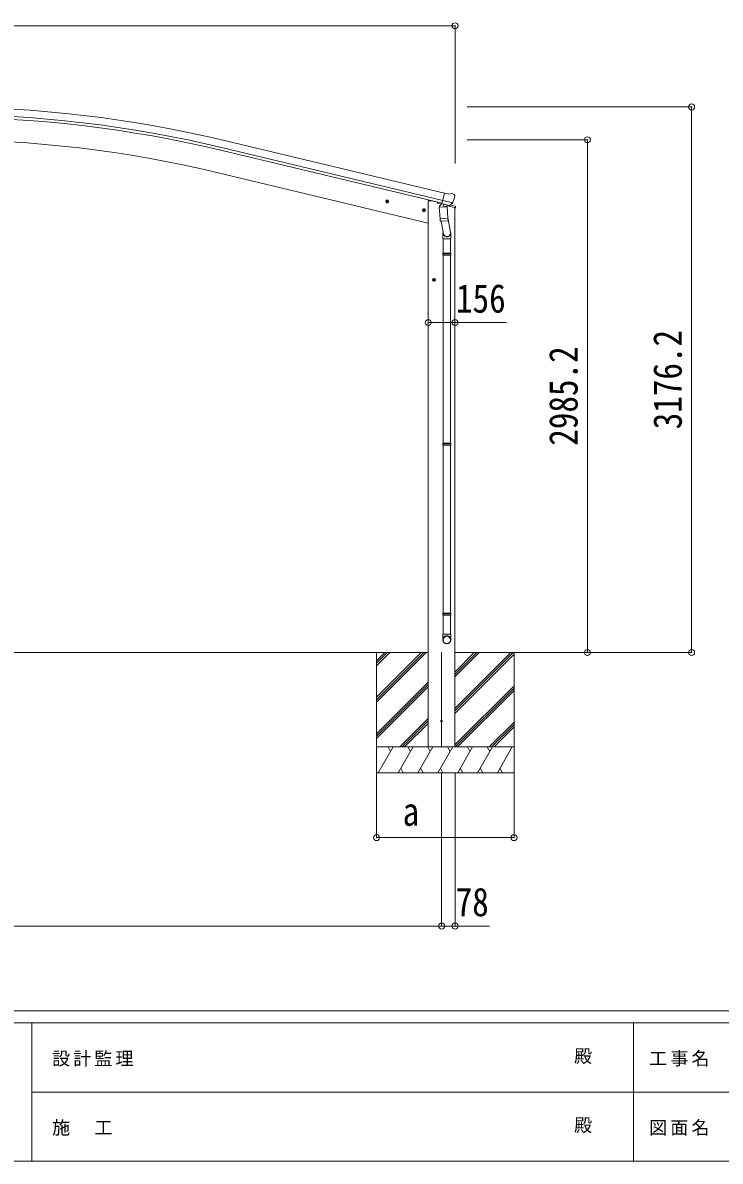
# Model space of a CAD drawing. Units: millimetres at full size. Extents: x -9783 to 9892, y -6828 to 6752.
# Drawn here: x -4022 to 36, y -6828 to -200 of the extents above; entities that cross this region are included whole.
import ezdxf
from ezdxf.enums import TextEntityAlignment as Align

# ---------------------------------------------------------------- set-up
doc = ezdxf.new("R2010")
doc.units = ezdxf.units.MM
doc.header["$LTSCALE"] = 35
doc.header["$PDMODE"] = 32
doc.header["$PDSIZE"] = 35
for name, color, linetype, lineweight in [('0-0_0', 7, 'Continuous', 9), ('0-1_本体', 4, 'Continuous', 9), ('0-2_部品', 7, 'Continuous', 9), ('0-8_PARTS2', 2, 'Continuous', 9), ('0-A_寸法', 6, 'Continuous', 9), ('F-0_240', 7, 'Continuous', 9)]:
    doc.layers.add(name, color=color, linetype=linetype, lineweight=lineweight)
doc.styles.add('ＭＳ ゴシック', font='')
doc.styles.get('ＭＳ ゴシック').set_extended_font_data('MS Gothic')

msp = doc.modelspace()

# ---------------------------------------------------------------- linework, layer by layer
at = {"layer": '0-0_0'}
for p, q in [((-7333.41, -3866.07), (-1663.26, -3866.07)), ((-1963.54, -3866.07), (-1963.54, -4566.07)), ((-1963.54, -4126.8), (-1702.81, -3866.07)), ((-1963.54, -4140.94), (-1688.67, -3866.07)), ((-1963.54, -4155.09), (-1674.53, -3866.07)), ((-1963.54, -3942.96), (-1886.66, -3866.07)), ((-1963.54, -3928.81), (-1900.8, -3866.07)), ((-1963.54, -3914.67), (-1914.94, -3866.07)), ((-1506.76, -3866.07), (-1075.38, -3866.07)), ((-1506.76, -4190.52), (-1182.31, -3866.07)), ((-1506.76, -4204.66), (-1168.17, -3866.07)), ((-1506.76, -4006.67), (-1366.16, -3866.07)), ((-1506.76, -3992.53), (-1380.3, -3866.07)), ((-1506.76, -3978.39), (-1394.45, -3866.07)), ((-1506.76, -4218.8), (-1163.54, -3875.59)), ((-1163.54, -3866.07), (-1163.54, -4566.07)), ((-1963.54, -4338.93), (-1662.76, -4038.15)), ((-1963.54, -4353.08), (-1662.76, -4052.3)), ((-1963.54, -4367.22), (-1662.76, -4066.44)), ((-1506.76, -4402.65), (-1163.54, -4059.44)), ((-1506.04, -4416.07), (-1163.54, -4073.58)), ((-1491.9, -4416.07), (-1163.54, -4087.72)), ((-1828.55, -4416.07), (-1662.76, -4250.29)), ((-1814.41, -4416.07), (-1662.76, -4264.43)), ((-1800.27, -4416.07), (-1662.76, -4278.57)), ((-1308.05, -4416.07), (-1163.54, -4271.57)), ((-1293.91, -4416.07), (-1163.54, -4285.71)), ((-1279.77, -4416.07), (-1163.54, -4299.85)), ((-1163.54, -4416.07), (-1963.54, -4416.07)), ((-1953.25, -4566.07), (-1866.65, -4416.07)), ((-1881.65, -4442.06), (-1896.65, -4416.07)), ((-1837.78, -4566.07), (-1751.18, -4416.07)), ((-1766.18, -4442.06), (-1781.18, -4416.08)), ((-1722.31, -4566.07), (-1635.71, -4416.08)), ((-1650.71, -4442.06), (-1665.71, -4416.07)), ((-1630.54, -4416.07), (-1496.54, -4416.07)), ((-1606.84, -4566.07), (-1520.24, -4416.08)), ((-1535.24, -4442.06), (-1550.24, -4416.07)), ((-1491.37, -4566.07), (-1404.77, -4416.08)), ((-1419.77, -4442.06), (-1434.77, -4416.07)), ((-1375.9, -4566.07), (-1289.3, -4416.08)), ((-1319.3, -4416.08), (-1304.3, -4442.06)), ((-1260.43, -4566.07), (-1173.83, -4416.07)), ((-1963.54, -4566.07), (-1163.54, -4566.07)), ((-1822.78, -4540.1), (-1807.79, -4566.07)), ((-1707.31, -4540.09), (-1692.31, -4566.07)), ((-1591.84, -4540.09), (-1576.85, -4566.07)), ((-1476.37, -4540.1), (-1461.38, -4566.07)), ((-1360.9, -4540.1), (-1345.91, -4566.07)), ((-1245.43, -4540.1), (-1230.44, -4566.07))]:
    msp.add_line(p, q, dxfattribs=at)
at = {"layer": '0-1_本体'}
for p, q in [((-1578.53, -1234.33), (-2857.62, -927.24)), ((-1568.45, -1192.35), (-2847.55, -885.27)), ((-1582.45, -1250.69), (-2861.55, -943.61)), ((-1663.01, -1366.07), (-2892.13, -1070.99)), ((-1663.01, -1366.07), (-2892.13, -1070.99)), ((-1663.01, -1236.69), (-1643.01, -1236.69)), ((-1663.01, -4416.07), (-1663.01, -1236.69)), ((-1643.01, -1236.69), (-1609.5, -1244.74)), ((-1507.51, -4416.07), (-1507.51, -1275.9))]:
    msp.add_line(p, q, dxfattribs=at)
for radius in [7073, 7029.83, 7013, 6882, 6882]:
    msp.add_arc((-4498.7, -7762.84), radius, 76.5, 103.5, dxfattribs=at)
at = {"layer": '0-2_部品'}
for p, q in [((-1542.11, -1196.94), (-1568.04, -1190.72)), ((-1911.18, -1237.59), (-1891.73, -1242.26)), ((-1903.59, -1232.73), (-1908.75, -1238.17)), ((-1903.79, -1249.65), (-1899.12, -1230.2)), ((-1896.29, -1234.48), (-1903.59, -1232.73)), ((-1899.32, -1247.12), (-1894.16, -1241.67)), ((-1894.16, -1241.67), (-1896.29, -1234.48)), ((-1609.49, -1244.2), (-1609.49, -1247.35)), ((-1587.45, -1256.59), (-1605.66, -1252.21)), ((-1583.77, -1252.35), (-1597.08, -1267.67)), ((-1582.82, -1252.28), (-1583.77, -1252.35)), ((-1579.74, -1254.76), (-1581.27, -1254.39)), ((-1543.03, -1263.57), (-1579.74, -1254.76)), ((-1521.11, -1248.56), (-1578.61, -1234.76)), ((-1573.79, -1256.58), (-1572.77, -1271.19)), ((-1542.11, -1196.94), (-1528.85, -1194.24)), ((-1537.96, -1263.47), (-1521.58, -1248.98)), ((-1514.37, -1197.43), (-1527.55, -1194.27)), ((-1511.27, -1199.68), (-1507.42, -1205.98)), ((-1507.05, -1208.26), (-1507.33, -1209.41)), ((-1697.26, -1288.95), (-1677.81, -1293.62)), ((-1689.66, -1284.08), (-1694.83, -1289.53)), ((-1689.87, -1301), (-1685.2, -1281.56)), ((-1682.37, -1285.84), (-1689.66, -1284.08)), ((-1685.4, -1298.48), (-1680.23, -1293.03)), ((-1680.23, -1293.03), (-1682.37, -1285.84)), ((-1598.18, -1274.12), (-1552.49, -1270.92)), ((-1593.51, -1340.96), (-1598.18, -1274.12)), ((-1597.08, -1267.67), (-1596.64, -1274.01)), ((-1545.58, -1265.58), (-1571.39, -1272.01)), ((-1554.27, -1267.74), (-1554.04, -1271.03)), ((-1552.49, -1270.92), (-1547.82, -1337.76)), ((-1540.67, -1264.04), (-1548.19, -1262.24)), ((-1504.94, -1276.4), (-1547.75, -1266.12)), ((-1544.87, -1263.8), (-1544.82, -1264.54)), ((-1541.51, -1263.94), (-1543.03, -1263.57)), ((-1534.17, -1260.12), (-1507.23, -1266.59)), ((-1504.94, -1269.51), (-1504.94, -1276.4)), ((-1593.51, -1340.96), (-1547.82, -1337.76)), ((-1593.5, -1340.95), (-1592.61, -1353.65)), ((-1548.8, -1352.36), (-1590.5, -1355.28)), ((-1586.97, -1355.03), (-1574.34, -1429.83)), ((-1548.18, -1332.64), (-1533.64, -1420.51)), ((-1546.96, -1350.23), (-1547.83, -1337.76)), ((-1547.36, -1351.58), (-1547.36, -1351.58)), ((-1577.49, -1423.01), (-1577.49, -1457.67)), ((-1577.49, -1457.67), (-1531.49, -1457.67)), ((-1575.49, -1457.67), (-1575.49, -1540.33)), ((-1533.49, -1457.67), (-1533.49, -1540.33)), ((-1531.49, -1457.67), (-1531.49, -1423.32)), ((-1577.49, -1542.33), (-1576.49, -1540.33)), ((-1577.49, -1542.33), (-1531.49, -1542.33)), ((-1577.49, -1542.33), (-1577.49, -1550.33)), ((-1577.49, -1550.33), (-1531.49, -1550.33)), ((-1577.49, -1550.33), (-1576.49, -1552.33)), ((-1576.49, -1540.33), (-1532.49, -1540.33)), ((-1576.49, -1552.33), (-1532.49, -1552.33)), ((-1575.49, -1552.33), (-1575.49, -2646.51)), ((-1533.49, -1552.33), (-1533.49, -2646.51)), ((-1531.49, -1542.33), (-1532.49, -1540.33)), ((-1639, -1696.19), (-1619, -1696.19)), ((-1632.75, -1689.69), (-1636.5, -1696.19)), ((-1625.24, -1689.69), (-1632.75, -1689.69)), ((-1629, -1706.19), (-1629, -1686.19)), ((-1621.49, -1696.19), (-1625.24, -1689.69)), ((-1625.24, -1702.69), (-1621.49, -1696.19)), ((-1577.49, -2648.51), (-1576.49, -2646.51)), ((-1577.49, -2648.51), (-1531.49, -2648.51)), ((-1577.49, -2648.51), (-1577.49, -2656.51)), ((-1576.49, -2646.51), (-1532.49, -2646.51)), ((-1531.49, -2648.51), (-1532.49, -2646.51)), ((-1577.49, -2656.51), (-1531.49, -2656.51)), ((-1577.49, -2656.51), (-1576.49, -2658.51)), ((-1576.49, -2658.51), (-1532.49, -2658.51)), ((-1575.49, -2658.51), (-1575.49, -3636.7)), ((-1533.49, -2658.51), (-1533.49, -3636.7)), ((-1577.49, -3638.7), (-1576.49, -3636.7)), ((-1577.49, -3638.7), (-1531.49, -3638.7)), ((-1577.49, -3638.7), (-1577.49, -3646.7)), ((-1576.49, -3636.7), (-1532.49, -3636.7)), ((-1531.49, -3638.7), (-1532.49, -3636.7)), ((-1577.49, -3646.7), (-1531.49, -3646.7)), ((-1577.49, -3646.7), (-1576.49, -3648.7)), ((-1576.49, -3648.7), (-1532.49, -3648.7)), ((-1575.49, -3648.7), (-1575.49, -3758.7)), ((-1533.49, -3648.7), (-1533.49, -3758.7)), ((-1577.49, -3792.84), (-1577.49, -3758.7)), ((-1577.49, -3758.7), (-1531.49, -3758.7)), ((-1531.49, -3792.84), (-1531.49, -3758.7))]:
    msp.add_line(p, q, dxfattribs=at)
for points in [[(-1573.47, -1256.17), (-1583.19, -1253.83), (-1568.04, -1190.72)], [(-1908.75, -1238.17), (-1906.62, -1245.37), (-1899.32, -1247.12)], [(-1573.47, -1256.17), (-1573.23, -1256.32), (-1548.47, -1262.26), (-1548.19, -1262.24)], [(-1520.84, -1247.99), (-1521.42, -1248.83), (-1521.58, -1248.98)], [(-1694.83, -1289.53), (-1692.7, -1296.73), (-1685.4, -1298.48)], [(-1531.49, -1542.33), (-1531.49, -1550.33), (-1532.49, -1552.33)], [(-1636.5, -1696.19), (-1632.75, -1702.69), (-1625.24, -1702.69)], [(-1531.49, -2648.51), (-1531.49, -2656.51), (-1532.49, -2658.51)], [(-1531.49, -3638.7), (-1531.49, -3646.7), (-1532.49, -3648.7)]]:
    msp.add_lwpolyline(points, dxfattribs=at)
for centre, radius in [((-1901.45, -1239.92), 8.5), ((-1901.45, -1239.92), 7.7), ((-1901.45, -1239.92), 6.5), ((-1687.53, -1291.28), 8.5), ((-1687.53, -1291.28), 7.7), ((-1687.53, -1291.28), 6.5), ((-1629, -1696.19), 8.5), ((-1629, -1696.19), 7.7), ((-1629, -1696.19), 6.5)]:
    msp.add_circle(centre, radius, dxfattribs=at)
at = {"layer": '0-2_部品', "color": 4}
msp.add_circle((-1585.26, -4266.07), 4.5, dxfattribs=at)
at = {"layer": '0-2_部品'}
for centre, radius, start, end in [((-1604.49, -1247.35), 5, 180, 256.5), ((-1581.15, -1253.9), 0.5, 221.23754, 256.5), ((-1574.39, -1256.66), 0.604, 7.79405, 79.40158), ((-1528.25, -1197.18), 3, 76.5, 101.5), ((-1704.14, -1162.16), 202.4, 334.90875, 346.5), ((-1515.54, -1202.29), 5, 31.5, 76.5), ((-1571.74, -1271.04), 1.03, 188.03431, 289.96103), ((-1545.82, -1264.61), 1, 284, 4), ((-1544.37, -1263.76), 0.5, 76.5, 184), ((-1541.39, -1263.45), 0.5, 256.5, 291.76246), ((-1507.94, -1269.51), 3, 0, 76.5), ((-1590.64, -1353.29), 2, 190.53157, 274), ((-1548.94, -1350.37), 2, 274, 322.59038), ((-1548.9, -1350.4), 1.95, 322.52234, 4.95983), ((-1561.49, -1423.32), 30, 0, 2.54858)]:
    msp.add_arc(centre, radius, start, end, dxfattribs=at)
for centre, major_axis, ratio, start_param, end_param in [((-1509.97, -1207.54), (1.57, -2.57), 0.99628, 0.7835347, 1.5707963), ((-1539.97, -1261.12), (0.73, -2.92), 0.997631, 5.8041905, 5.8929484), ((-1540, -1260.99), (-2.63, 3.16), 0.650902, 2.1145521, 2.1873627), ((-1539.95, -1261.22), (0.73, -2.92), 0.997631, 5.965759, 6.7621801), ((-1554.49, -1423.01), (-23, 0), 0.996195, 6.0000678, 10.0103449), ((-1554.49, -1423.01), (-21, 0), 0.996195, 0.3319459, 3.3482706), ((-1554.49, -3791.1), (23, 0), 0.996195, 6.2831853, 9.424778), ((-1554.49, -3792.84), (23, 0), 0.996195, 6.2831853, 9.424778), ((-1554.49, -3792.84), (0, -23.43), 0.981806, 4.712389, 7.8539816)]:
    msp.add_ellipse(centre, major_axis=major_axis, ratio=ratio, start_param=start_param, end_param=end_param, dxfattribs=at)
msp.add_ellipse((-1554.49, -3792.84), major_axis=(-21, 0), ratio=0.996195, dxfattribs=at)
at = {"layer": '0-8_PARTS2', "color": 6}
msp.add_line((-7489.91, -217.07), (-1506.89, -217.07), dxfattribs=at)
at = {"layer": '0-8_PARTS2'}
msp.add_line((-1585.26, -3863.58), (-1585.26, -4418.57), dxfattribs=at)
at = {"layer": '0-A_寸法'}
for p, q in [((-1506.89, -217.07), (-1506.89, -1019.41)), ((-130.31, -689.84), (-1436.74, -689.84)), ((-130.31, -3866.07), (-130.31, -689.84)), ((-736.29, -880.84), (-1436.74, -880.84)), ((-736.29, -3866.07), (-736.29, -880.84)), ((-1662.76, -1944.83), (-1506.76, -1944.83)), ((-1506.76, -1944.83), (-1206.76, -1944.83)), ((-736.29, -3866.07), (-1130.54, -3866.07)), ((-130.31, -3866.07), (-736.29, -3866.07)), ((-1963.54, -4943.98), (-1963.54, -4569.57)), ((-1584.76, -5458.96), (-1584.76, -4569.57)), ((-1506.76, -5458.96), (-1506.76, -4569.57)), ((-1163.54, -4943.98), (-1163.54, -4569.57)), ((-1163.54, -4943.98), (-1963.54, -4943.98)), ((-7412.15, -5458.96), (-1584.76, -5458.96)), ((-1584.76, -5458.96), (-1506.76, -5458.96)), ((-1506.76, -5458.96), (-1306.76, -5458.96))]:
    msp.add_line(p, q, dxfattribs=at)
for p in [(-1506.89, -217.07), (-130.31, -689.84), (-736.29, -880.84), (-1662.76, -1944.83), (-1506.76, -1944.83), (-736.29, -3866.07), (-130.31, -3866.07), (-1963.54, -4943.98), (-1163.54, -4943.98), (-1584.76, -5458.96), (-1506.76, -5458.96)]:
    msp.add_point(p, dxfattribs=at)
at = {"layer": 'F-0_240', "color": 5}
for p, q in [((-9783.03, -5953.1), (9396.97, -5953.1)), ((-9783.03, -6023.1), (6285.75, -6023.1)), ((-3969.25, -6023.1), (-3969.25, -6828.1)), ((-469.25, -6023.1), (-469.25, -6828.1)), ((-3969.25, -6425.6), (3205.75, -6425.6)), ((-9783.03, -6828.1), (9396.97, -6828.1))]:
    msp.add_line(p, q, dxfattribs=at)

# ---------------------------------------------------------------- texts
at = {"layer": '0-A_寸法', "color": 7, "style": 'ＭＳ ゴシック', "width": 0.85}
for s, p in [('156', (-1501.14, -1937.83)), ('a', (-1811.67, -4924.98)), ('78', (-1503.01, -5451.96))]:
    msp.add_text(s, height=166.8, dxfattribs=at).set_placement(p, align=Align.BOTTOM_LEFT)
for s, p in [('3176.2', (-137.31, -2566.71)), ('2985.2', (-743.29, -2662.21))]:
    msp.add_text(s, height=166.8, rotation=90, dxfattribs=at).set_placement(p, align=Align.BOTTOM_LEFT)
at = {"layer": 'F-0_240', "style": 'ＭＳ ゴシック'}
for p in [(-814.24, -6276.85), (-814.24, -6679.35)]:
    msp.add_text('殿', height=76.98, dxfattribs=at).set_placement(p, align=Align.BOTTOM_LEFT)
at = {"layer": 'F-0_240', "char_height": 76.98, "attachment_point": 7, "style": 'ＭＳ ゴシック'}
for s, insert in [('\\T1.17;設計監理', (-3851.04, -6276.85)), ('\\T1.17;工事名', (-376.96, -6276.85)), ('\\T1.17;施\u3000工', (-3851.04, -6679.35)), ('\\T1.17;図面名', (-376.96, -6679.35))]:
    msp.add_mtext(s, dxfattribs=dict(at, insert=insert))

doc.saveas('drawing.dxf')
